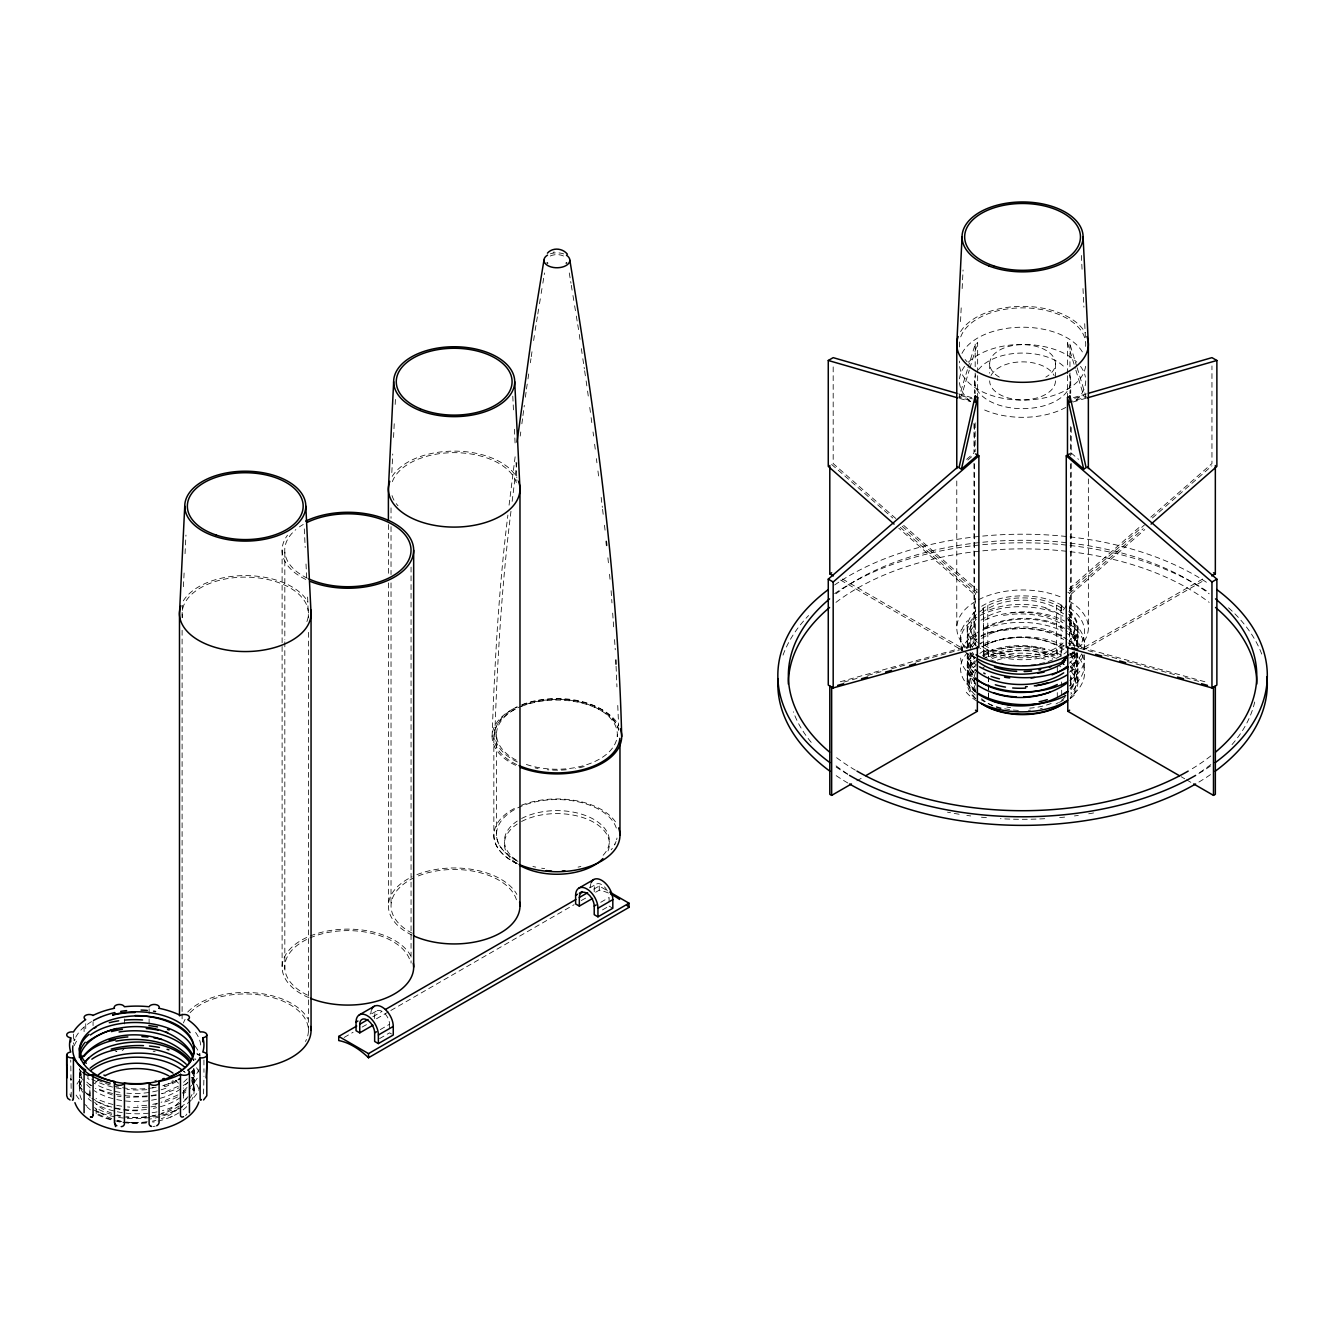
<?xml version="1.0" encoding="UTF-8"?>
<svg xmlns="http://www.w3.org/2000/svg" width="1334" height="1334" viewBox="0 0 1334 1334"><rect width="100%" height="100%" fill="white"/><g stroke="black" fill="none" stroke-linecap="round" stroke-linejoin="round"><path stroke-width="0.75" stroke-dasharray="5 3.75" d="M496.481 734.35L496.481 834.45C496.732 847.924 508.904 856.761 519.793 862.348M967.233 682.041L967.233 678.256M975.387 683.375L969.068 675.221L967.233 665.032M967.233 642.104L967.233 639.92M970.752 627.514L970.752 678.272M1074.337 649.675L1074.354 628.081M1077.855 629.915L1077.872 627.364M1077.872 681.741L1077.872 677.739M1070.068 688.728L1076.205 679.74L1077.872 669.184M194.147 1090.762L194.164 1087.727M975.754 692.146C967.3 685.843 964.132 672.87 971.285 664.382M967.233 667.517L968.984 659.796L974.204 652.576M492.113 736.501C494.664 662.531 498.783 588.561 507.887 515.091M494.814 734.35C497.382 659.846 501.701 585.326 510.972 511.322M182.525 605.319L182.108 617.759M183.425 586.727L184.242 570.202M185.042 553.677L185.96 535.084M194.08 1068.968L191.979 1080.207M391.829 472.586L392.746 453.994M393.563 437.469L394.364 420.944M395.181 404.419L395.581 396.148M960.53 321.611L961.33 305.086M962.148 288.561L963.065 269.968M509.071 505.152L515.157 456.478M512.156 501.384L516.875 462.765M520.227 436.035L520.777 431.949M521.861 423.778L522.678 417.642M522.945 415.591L524.312 405.386M525.396 397.198L526.213 391.079M526.48 389.028L527.68 380.94M527.981 378.923L529.164 370.852M530.365 362.765L530.965 358.713M531.249 356.695L532.449 348.624M533.633 340.537L534.534 334.467M203.568 1093.93L203.952 1076.205M535.134 330.432L537.485 316.058M537.819 314.007L539.153 305.786M539.503 303.735L540.837 295.514M541.17 293.463L542.521 285.259M542.855 283.192L544.522 272.936M969.801 400.267L959.013 397.148L967.4 369.685M968 367.734L975.187 344.189L977.655 342.771L977.655 373.653M959.013 397.148L961.464 395.731L969.251 370.235M969.851 368.267L977.655 342.771M1076.521 670.518L1070.735 679.573M192.596 1070.302L191.612 1072.503M616.058 841.521L614.507 844.972A60.414 34.884 0 0 0 615.358 843.255M71.619 1079.423L70.969 1080.073L70.735 1078.372M187.21 1078.789L183.175 1082.658M186.927 1087.56L183.925 1090.478M1069.401 588.561L1141.454 525.379M1150.858 517.125L1211.956 463.565L1211.956 365.95M1069.351 590.812L1144.555 524.879M1152.393 518.009L1211.922 465.816M1069.651 645.839L1069.651 593.263L1143.271 528.698M1071.169 594.13L1144.805 529.581M966.616 459.346L973.97 452.976M967.834 460.063L972.253 456.245M178.339 1086.193L161.614 1093.713A64.082 35.718 0.6 0 0 178.723 1087.894M975.454 639.803L976.855 638.919M177.922 1094.914L161.081 1102.318M1056.661 605.202L1056.561 655.994A51.809 29.915 0 0 0 1013.44 649.108A51.926 29.982 0 0 0 1004.185 650.592A51.809 29.915 0 0 0 987.827 656.345L983.408 658.863L983.408 608.104L987.777 605.586A51.859 29.948 0 0 1 1004.185 599.85A51.926 29.982 0 0 1 1013.456 598.366A51.809 29.915 0 0 1 1056.561 605.236L1061.03 607.72A51.809 29.915 0 0 1 1063.465 609.455M984.075 655.994L984.125 647.857L988.444 650.408A51.809 29.915 0 0 0 1057.278 649.991L1061.614 647.44A51.809 29.915 0 0 0 1064.032 645.706M1060.98 607.754L1061.03 658.479M370.002 1014.057L370.935 1013.506A15.791 9.121 60 0 1 371.369 1010.222M589.561 887.277L590.495 886.743A15.791 9.121 60 0 1 590.929 883.441M371.869 1013.707L376.838 1010.839M589.778 887.894L596.398 884.075M372.886 1016.708L381.858 1011.522M593.863 889.128L599.249 886.009L606.253 890.061M344.139 1037.452L353.11 1032.266M362.098 1027.08L367.617 1024.012M376.471 1018.776L389.044 1011.522M390.845 1010.472L574.104 904.685M581.291 900.533L587.193 897.248M595.664 892.229L599.249 890.162A65.783 37.986 60 0 1 608.654 893.13M380.24 1029.631L386.743 1025.863M387.677 1025.329L389.545 1024.262A10.522 6.07 60 0 0 384.842 1013.557M600.734 902.318L609.104 897.482L609.104 901.784M379.606 1038.586L389.545 1032.85L393.263 1035.001M602.484 909.905L607.454 907.037M1071.385 654.827L1074.987 652.76M1202.684 579.023L1082.174 648.607A62.014 34.734 1.1 0 0 1067.3 633.683M856.845 780.84L864.032 776.688M1069.651 657.979L1076.838 653.827M1084.042 649.675L1204.552 580.09M982.558 646.39C1008.337 633.233 1042.104 634.384 1066.066 651.025M171.769 1081.357L173.237 1080.64M985.593 651.059L986.91 650.425M170.585 1117.092L172.353 1116.308M992.329 631.349L990.862 631.882A55.428 31.116 1.6 0 0 986.71 633.65M164.215 1086.593L165.649 1086.093M553.11 252.326L554.227 251.959M1073.453 397.615L1086.426 393.88M1074.687 398.332L1083.675 395.731L1086.126 397.148L1069.951 401.817M1072.97 402.018L1087.36 397.865M840.253 681.757L973.97 644.589L973.97 462.931M843.772 682.091L859.73 677.639M867.717 675.421L883.692 670.985M891.662 668.768L907.637 664.332M915.624 662.114L973.503 646.023M157.595 1103.268L152.226 1104.435M156.378 1095.114L150.975 1096.215M147.274 1096.765L126.58 1097.282M146.69 1105.302L137.285 1106.019M121.06 1096.681L117.459 1096.098M70.669 1080.073L71.086 1080.14M112.223 1094.981L95.431 1088.511M1204.902 681.757L1071.169 644.589L1071.169 462.931M1079.623 648.241L1093.597 652.126M1103.585 654.894L1117.542 658.779M1127.53 661.547L1177.422 675.421M1185.409 677.639L1201.367 682.091M958.712 393.88L971.686 397.615M961.464 395.731L972.253 398.849M959.58 398.382L970.368 401.501M517.342 863.715C506.036 858.429 494.147 848.891 493.847 835.334L493.847 736.501M1067.483 373.653L1067.483 342.771L1069.951 344.189L1076.538 365.766M1067.784 592.179L1069.651 593.263M987.777 605.586L987.827 656.361M983.408 608.104L983.491 658.913M842.454 579.023L962.965 648.607M970.151 652.76L973.753 654.827M840.587 580.09L962.898 650.709M964.699 651.759L975.487 657.979M1181.107 776.688L1184.709 778.773M1186.51 779.806L1191.896 782.925M609.104 906.086L612.823 908.237M516.792 863.648L512.323 861.08L516.708 863.381A63.048 36.402 0 0 1 516.708 807.287M90.545 1085.342L86.477 1081.841M1071.169 452.976L1078.539 459.346M895.848 518.509L833.183 463.565L833.183 365.95M903.685 525.379L977.305 589.928M831.649 464.449L892.763 518.009M902.151 526.246L977.355 592.179L973.97 594.13L898.766 528.214M900.3 527.33L975.487 593.263L975.487 645.839M1070.568 655.077L1075.938 662.931L1077.872 671.336M81.491 1075.087L79.54 1068.918M1077.138 367.734L1086.126 397.148M1067.483 342.771L1075.287 368.267M1075.888 370.235L1083.675 395.731M70.652 1096.681L69.968 1093.93M71.252 1097.198L70.735 1060.113M569.268 272.936L570.952 283.192M571.286 285.259L572.636 293.463M572.97 295.514L574.304 303.735M574.637 305.786L575.988 314.007M576.321 316.058L578.673 330.432M579.273 334.467L580.157 340.537M581.357 348.624L582.541 356.695M582.841 358.713L584.342 368.818M584.642 370.852L585.826 378.923M586.126 380.94L587.31 389.028M587.594 391.079L588.678 399.25M589.761 407.42L590.845 415.591M591.129 417.642L591.946 423.778M593.03 431.949L593.58 436.035M193.897 1059.013L194.047 1060.146M594.63 444.239L595.398 450.408M596.415 458.646L596.932 462.765M597.949 471.002L598.716 477.172M601.167 497.415L602.351 507.337M602.584 509.321L603.535 517.275M604.469 525.229L605.419 533.166M607.904 557.795L608.721 566.033M609.538 574.254L610.338 582.491M611.105 590.695L611.956 602.918M612.673 613.106L613.673 627.364M614.54 639.586L615.257 649.775M1081.374 255.494L1082.191 272.019M1082.991 288.561L1083.908 307.153M1084.709 323.678L1085.526 340.203M512.79 396.148L513.59 412.673M514.407 429.214L515.207 445.739M516.025 462.264L516.925 480.857M304.285 528.881L305.186 547.474M306.003 563.999L306.803 580.523M307.62 597.048L308.421 617.759M616.075 666.233L616.958 686.877M617.759 705.453L618.643 726.096M194.147 1070.101L194.164 1072.92L194.147 1071.235M1077.855 634.967L1077.872 637.952L1077.872 636.035M1077.855 643.522L1077.872 645.989M1077.872 660.63L1077.872 663.298M967.233 627.647L967.233 633.266M967.233 656.662L967.233 658.663M967.233 673.403L967.233 676.355M203.935 1059.963L203.952 1072.319M194.164 1078.923L194.164 1081.24M79.373 1074.954L79.373 1077.322M1088.361 478.906L1088.361 627.947M1074.337 653.61L1074.354 678.839M1071.169 427.53L1071.169 454.594M1070.718 380.857L1070.718 393.33M1070.718 426.547L1070.718 455.611M1070.718 463.915L1070.718 627.947M1070.818 678.973L1070.818 684.292M1069.951 344.189L1069.951 370.952M1069.951 373.003L1069.951 393.597M1067.483 375.704L1067.483 398.349M1061.614 647.44L1061.697 655.611M1061.614 681.957L1061.697 688.094M1061.697 690.128L1061.697 696.215M1057.278 649.991L1057.328 656.111M1057.278 666.233L1057.328 672.353M1057.278 692.613L1057.328 698.733M1055.461 363.682L1055.461 378.956M989.678 363.682L989.678 373.22M988.527 656.445L988.527 650.358L988.444 656.495M988.527 676.738L988.527 682.825M988.527 684.859L988.527 690.945M988.527 692.98L988.527 699.066M988.444 676.788L988.444 682.875M988.444 684.909L988.444 690.995M988.444 693.03L988.444 699.116M977.655 375.704L977.655 398.349M975.187 344.189L975.187 370.952M975.187 373.003L975.187 393.597M975.187 422.811L975.187 451.626M974.42 380.857L974.42 393.33M974.42 424.462L974.42 451.459M974.42 463.915L974.42 627.947M974.287 678.689L974.287 684.025M973.97 423.362L973.97 452.509M956.778 480.974L956.778 627.947M617.325 734.35L617.325 736.501M599.249 886.009L599.249 890.162M594.214 891.762L594.214 888.894A10.522 6.07 60 0 1 600.267 883.942A10.522 6.07 60 0 1 608.587 894.03M411.055 567.083L411.055 963.081M391.029 507.87L391.029 518.292M391.029 526.63L391.029 574.57M391.029 582.908L391.029 905.953M389.545 1024.262L389.545 1028.547M388.394 524.545L388.394 574.57M388.394 582.908L388.394 905.953M374.654 1018.526L374.654 1015.658A10.522 6.07 60 0 1 382.091 1011.372M308.421 632.349L308.421 1030.415M284.826 552.209L284.826 639.753M284.826 641.837L284.826 969.051M282.108 550.258L282.108 967.1M183.675 1090.178L183.675 1095.497M182.108 630.265L182.108 1011.656M182.108 1013.74L182.108 1019.993M149.108 1008.804L149.108 1016.925M149.108 1018.959L149.108 1025.046M124.429 1018.959L124.429 1025.046M96.181 1113.74L96.181 1108.037A57.445 34.25 -1.2 0 0 178.873 1106.119M93.063 1021.527L93.063 1025.596M89.878 1089.878L89.878 1095.214M85.743 1023.728L85.743 1029.815M84.092 1027.547L84.092 1031.616M79.39 1083.091L79.39 1090.745M73.42 1034.033L73.42 1044.188M1254.71 702.001A234.2 135.218 0 0 1 1231.399 745.306M1210.805 764.549A234.2 135.218 0 0 1 1197.815 773.787M1093.613 812.94A234.2 135.218 0 0 1 1086.009 814.24M1078.306 815.424A234.2 135.218 0 0 1 1074.437 815.941M1064.649 817.108A234.2 135.218 0 0 1 1056.711 817.859M1044.755 818.692A234.2 135.218 0 0 1 1000.383 818.692M986.426 817.675A234.2 135.218 0 0 1 980.49 817.108M970.702 815.941A234.2 135.218 0 0 1 966.833 815.424M959.129 814.24A234.2 135.218 0 0 1 947.474 812.156M847.323 773.787A234.2 135.218 0 0 1 834.334 764.549M811.205 742.321A234.2 135.218 0 0 1 793.33 711.789M835.968 602.368A234.2 135.218 0 0 1 1209.171 602.368M1210.805 755.944A234.2 135.218 0 0 1 1189.828 770.152M855.311 770.152A234.2 135.218 0 0 1 834.334 755.944M835.968 593.78A234.2 135.218 0 0 1 1209.171 593.78M1210.472 774.62A244.722 141.287 0 0 1 1197.332 782.991M847.807 782.991A244.722 141.287 0 0 1 834.667 774.62M783.025 655.127A244.722 141.287 0 0 1 808.587 615.524M834.667 593.563A244.722 141.287 0 0 1 1208.887 592.479M1228.547 607.787A244.722 141.287 0 0 1 1262.114 655.127M1210.472 766.016A244.722 141.287 0 0 1 1197.332 774.404M847.807 774.404A244.722 141.287 0 0 1 834.667 766.016M834.667 584.959A244.722 141.287 0 0 1 1208.887 583.892M1085.726 380.857A63.148 36.468 0 0 1 1074.604 401.517M1065.866 407.404A63.148 36.468 0 0 1 982.107 408.854M970.535 401.517A63.148 36.468 0 0 1 964.615 366.383M968.351 362.164A63.148 36.468 0 0 1 1076.788 362.164M1080.523 366.383A63.148 36.468 0 0 1 1085.392 377.105M1069.618 374.954A48.157 27.797 0 0 1 1022.578 408.671A48.157 27.797 0 0 1 975.521 374.954M978.372 369.818A48.157 27.797 0 0 1 1020.377 353.093A48.157 27.797 0 0 1 1064.832 367.534M960.58 331.616A65.783 37.986 0 0 1 1023.662 306.353A65.783 37.986 0 0 1 1085.259 332.816M1069.084 601.1A65.783 37.986 0 0 1 1080.09 646.39M1073.086 652.293A65.783 37.986 0 0 1 1070.468 653.993M967.233 648.491A65.783 37.986 0 0 1 978.272 599.883A65.783 37.986 0 0 1 1063.131 598.049M1068.784 620.127A48.157 27.797 0 0 1 1068.784 635.784M1063.081 642.988A48.157 27.797 0 0 1 982.057 642.988M976.688 636.385A48.157 27.797 0 0 1 976.688 619.526M982.057 612.923A48.157 27.797 0 0 1 1063.081 612.923M960.747 336.868A63.148 36.468 0 0 1 1033.533 308.421A63.148 36.468 0 0 1 1085.076 349.525M967.133 361.814A63.148 36.468 0 0 1 965.116 359.48M959.58 346.94A63.148 36.468 0 0 1 959.746 340.57M1055.461 380.857A32.9 18.993 0 0 1 1022.578 399.85A32.9 18.993 0 0 1 989.678 380.857M991.012 375.521A32.9 18.993 0 0 1 1022.578 361.864A32.9 18.993 0 0 1 1054.127 375.521M999.316 377.105A32.9 18.993 0 0 1 999.316 350.242A32.9 18.993 0 0 1 1045.823 350.242A32.9 18.993 0 0 1 1045.823 377.105M1085.559 366.283A63.148 36.468 0 0 1 1018.059 400.05A63.148 36.468 0 0 1 959.58 361.08M961.964 353.393A63.148 36.468 0 0 1 1022.578 327.214A63.148 36.468 0 0 1 1083.175 353.393M1070.335 666.1A55.311 31.933 0 0 1 1070.068 698.532M975.287 698.783A55.311 31.933 0 0 1 975.554 665.332M989.178 656.712A55.311 31.933 0 0 1 1057.128 657.262M1070.568 670.602A53.243 30.732 0 0 1 1070.352 697.415M975.904 698.699A53.243 30.732 0 0 1 975.204 669.818M992.196 658.612A53.243 30.732 0 0 1 1052.493 658.462M1062.931 663.832A53.243 30.732 0 0 1 1064.198 664.732M1070.568 680.99A48.274 27.881 0 0 1 1070.618 686.493M1065.166 696.982A48.274 27.881 0 0 1 1056.011 703.968M1001.15 708.871A48.274 27.881 0 0 1 981.591 698.649M975.671 690.562A48.274 27.881 0 0 1 975.571 677.472M982.374 668.417A48.274 27.881 0 0 1 984.609 666.633M997.382 660.097A48.274 27.881 0 0 1 1048.124 660.23M1058.329 665.166A48.274 27.881 0 0 1 1060.78 666.85M1069.268 610.705A55.311 31.933 0 0 1 1069.001 645.139M1064.098 648.891A55.311 31.933 0 0 1 980.006 648.224M976.388 645.389A55.311 31.933 0 0 1 976.655 609.971M981.674 606.286A55.311 31.933 0 0 1 1064.432 606.937M1068.801 611.606A55.344 32.933 1.4 0 1 1077.505 633.55A55.378 33.3 -0.3 0 1 1072.386 644.005M1061.197 605.986A55.344 32.933 1.4 0 1 1063.948 607.754M1073.837 644.339A55.361 33.167 -0.9 0 1 1073.003 645.489M1067.817 650.992A55.361 33.167 -0.9 0 1 1011.139 664.932M1003.035 663.598A55.361 33.167 -0.9 0 1 1001.084 663.148M995.497 661.564A55.361 33.167 -0.9 0 1 981.374 654.944M972.736 647.34A55.361 33.167 -0.9 0 1 974.954 615.908M979.456 611.989A55.361 33.167 -0.9 0 1 986.493 607.57M989.711 609.838A55.378 31.132 1.6 0 1 1046.056 607.82M1067.917 619.91A55.378 32.55 1.9 0 1 1076.755 645.206M1072.886 652.143A55.378 32.55 1.9 0 1 1070.985 654.327M1045.573 608.454A55.378 32.55 1.9 0 1 1062.948 616.191M1067.917 617.142A55.361 32.933 1.4 0 1 1076.855 642.371M1061.147 612.289A55.361 32.933 1.4 0 1 1063.565 613.823M1077.455 642.421A55.378 33.283 -0.4 0 1 1076.488 645.589M973.537 653.96A55.378 33.283 -0.4 0 1 972.086 652.193M968.868 646.657A55.378 33.283 -0.4 0 1 974.72 621.727M974.42 658.296A55.378 32.9 -1.5 0 1 969.768 652.043M967.7 646.556A55.378 32.9 -1.5 0 1 976.321 623.945M981.04 620.193A55.378 32.9 -1.5 0 1 1000.733 611.372M1067.417 625.896A55.361 30.899 1.3 0 1 1077.705 646.707M1075.021 653.927A55.361 30.899 1.3 0 1 1069.401 660.447M984.775 620.127A55.361 30.899 1.3 0 1 1062.881 622.761M1076.638 653.226A55.361 31.449 1.9 0 1 1069.434 663.148M1003.518 615.408A55.361 31.449 1.9 0 1 1062.314 624.429M1067.467 628.047A55.361 31.449 1.9 0 1 1077.855 647.207M1077.605 654.027A55.361 32.666 -1.8 0 1 1067.233 670.168M973.17 667.567A55.361 32.666 -1.8 0 1 967.2 653.176M968.267 646.556A55.361 32.666 -1.8 0 1 977.839 633.467M982.624 629.998A55.361 32.666 -1.8 0 1 1067.2 631.582M1071.852 635.934A55.361 32.666 -1.8 0 1 1077.205 645.489M1077.322 653.11A55.361 31.416 -1.9 0 1 1074.72 659.113M972.886 664.732A55.361 31.416 -1.9 0 1 967.5 654.16M967.6 647.323A55.361 31.416 -1.9 0 1 978.706 631.566M984.142 627.997A55.361 31.416 -1.9 0 1 1066.45 629.631M1070.802 633.266A55.361 31.416 -1.9 0 1 1077.689 645.673M1076.671 659.463A54.977 33.017 -0.5 0 1 1074.77 663.565M1074.987 663.598A55.428 33.25 -0.7 0 1 1070.635 669.468M1076.855 652.293A55.361 32.716 -1.7 0 1 1074.454 670.102M972.953 675.237A55.361 32.716 -1.7 0 1 968.734 653.193M972.386 646.907A55.361 32.716 -1.7 0 1 977.005 642.054M981.691 638.469A55.361 32.716 -1.7 0 1 1067.217 639.52M974.037 672.786A55.361 32.016 -2.1 0 1 967.634 653.743M970.235 647.107A55.361 32.016 -2.1 0 1 976.955 639.203M981.09 636.035A55.361 32.016 -2.1 0 1 985.893 633.133M1076.288 653.276A55.361 31.249 1.8 0 1 1077.772 662.748A55.411 33.317 -0.1 0 1 1070.652 678.039M993.446 632.399A55.361 31.249 1.8 0 1 1063.632 639.52M1068.067 642.788A55.361 31.249 1.8 0 1 1070.935 645.456M975.037 681.974A55.361 32.7 -1.8 0 1 972.203 651.709M980.29 643.988A55.361 32.7 -1.8 0 1 981.407 643.205M1069.751 653.193A55.361 30.999 1.5 0 1 1069.151 686.06M984.826 645.156A55.361 30.999 1.5 0 1 1062.081 647.54M974.804 690.395A55.361 32.299 -2 0 1 975.021 657.545M979.856 653.427A55.361 32.299 -2 0 1 984.492 650.408M971.586 664.465A55.378 30.699 0.8 0 1 976.305 659.613M982.491 655.327A55.378 30.699 0.8 0 1 998.449 649.024M1070.051 661.664A55.378 31.132 1.6 0 1 1070.885 692.813M988.427 651.542A55.378 31.132 1.6 0 1 1061.197 655.194M998.566 649.174A55.378 31.366 1.9 0 1 1044.772 649.725M1071.786 693.113A55.294 31.916 0 0 1 1070.818 694.147M1063.765 699.85A55.294 31.916 0 0 1 1056.345 703.835M1042.254 708.404A55.294 31.916 0 0 1 1040.337 708.788M1030.498 710.155A55.294 31.916 0 0 1 1028.481 710.305M1018.359 710.388A55.294 31.916 0 0 1 981.174 699.716M975.187 695.014A55.294 31.916 0 0 1 975.704 661.631M984.675 655.327A55.294 31.916 0 0 1 1045.039 649.408M1068.634 614.14A51.809 29.915 0 0 1 1069.051 640.97M984.108 647.84A51.809 29.915 0 0 1 981.624 646.14M977.372 642.438A51.809 29.915 0 0 1 976.922 613.64M982.241 609.004A51.809 29.915 0 0 1 983.475 608.154M1070.268 666.917A51.809 29.915 0 0 1 1070.618 689.695M1051.192 703.468A51.809 29.915 0 0 1 1029.731 708.171M1010.588 707.654A51.809 29.915 0 0 1 1006.87 707.053M975.604 691.212A51.809 29.915 0 0 1 975.221 666.383M1070.568 675.671A48.274 27.881 0 0 1 1070.618 681.157M975.671 685.226A48.274 27.881 0 0 1 975.571 672.136M991.212 657.345A48.274 27.881 0 0 1 1055.661 658.262M1062.998 663.332A48.274 27.881 0 0 1 1063.998 664.265M976.805 700.984A61.998 34.534 -0.7 0 1 964.782 690.312M1074.304 695.147A62.214 36.902 -1.3 0 1 1070.552 698.249M1073.003 651.759A61.998 36.902 -1 0 1 1073.003 694.614M991.112 642.321A61.998 36.902 -1 0 1 1064.198 645.956M984.926 643.322A62.048 35.101 1.6 0 1 990.161 641.371M977.138 692.663A62.014 34.984 1.5 0 1 966.816 653.343M979.706 643.605A62.014 34.984 1.5 0 1 983.025 641.987M1072.119 688.594A61.981 36.735 -1.3 0 1 1070.818 689.595M1082.174 654.694A62.014 36.902 -1.1 0 1 1070.869 688.01M1003.685 630.565A62.014 36.902 -1.1 0 1 1065.366 638.302M1069.901 641.12A62.014 36.902 -1.1 0 1 1075.104 645.289M981.107 636.318A62.014 35.384 1.8 0 1 1003.085 629.481M1084.309 654.811A62.014 34.734 1.1 0 1 1069.768 680.307M979.439 681.491A62.014 34.734 1.1 0 1 960.58 655.394M961.347 650.742A62.014 34.734 1.1 0 1 978.806 631.916M984.842 629.031A62.014 34.734 1.1 0 1 1062.698 631.199M1069.268 623.878A62.014 36.818 -1.2 0 1 1084.425 649.925M1083.375 654.927A62.014 36.818 -1.2 0 1 1068.717 672.636M1010.922 612.69A62.014 36.818 -1.2 0 1 1064.649 621.11M1066.666 618.209A62.014 35.468 1.8 0 1 1083.825 648.858M1081.824 653.86A62.014 35.468 1.8 0 1 1071.302 665.149M978.156 666.016A62.014 35.468 1.8 0 1 965.432 654.777M962.848 650.475A62.014 35.468 1.8 0 1 988.06 611.989A62.014 35.468 1.8 0 1 1060.697 615.041M961.881 629.565A62.131 34.667 0.9 0 1 967.534 620.727M977.038 658.496A62.014 34.467 0.4 0 1 969.668 653.043M965.032 647.907A62.014 34.467 0.4 0 1 961.347 629.515M1069.534 607.87A62.014 36.702 -1.4 0 1 1077.789 648.291M1074.67 651.576A62.014 36.702 -1.4 0 1 1069.701 655.611M550.292 255.995A10.355 5.986 0 0 1 563.498 255.995M584.209 766.533A62.081 35.851 0 0 1 575.621 768.517M566.366 769.768A62.081 35.851 0 0 1 547.424 769.768M538.186 768.517A62.081 35.851 0 0 1 535.184 767.934M517.325 761.964A62.081 35.851 0 0 1 517.325 706.737M521.994 704.702A62.081 35.851 0 0 1 618.659 730.698M516.241 760.147A60.414 34.884 0 0 1 534.951 701.851A60.414 34.884 0 0 1 617.075 737.452A60.414 34.884 0 0 1 525.329 764.099M616.992 838.002A60.414 34.884 0 0 1 616.608 839.77M612.339 848.291A60.414 34.884 0 0 1 611.155 849.791M580.89 866.45A60.414 34.884 0 0 1 578.039 867.117M544.656 868.601A60.414 34.884 0 0 1 541.654 868.201M535.768 867.117A60.414 34.884 0 0 1 532.9 866.45M516.241 860.247A60.414 34.884 0 0 1 529.681 803.301A60.414 34.884 0 0 1 616.992 830.899M521.577 818.509A52.476 30.298 0 0 1 590.362 817.575A52.476 30.298 0 0 1 601.651 856.761M516.458 860.23A52.476 30.298 0 0 1 517.259 821.06M521.544 821.494A52.526 30.315 0 0 1 584.075 817.975A52.526 30.315 0 0 1 607.72 851.592M516.441 863.265A52.526 30.315 0 0 1 517.225 824.062M521.461 805.236A63.048 36.402 0 0 1 617.008 824.362M516.708 764.549A63.048 36.402 0 0 1 516.708 708.454M521.461 706.386A63.048 36.402 0 0 1 618.643 729.114M515.608 765.316A64.782 37.402 0 0 1 516.792 707.12M521.761 705.069A64.782 37.402 0 0 1 618.659 725.212M550.392 253.81A12.956 7.487 0 0 1 563.665 253.894M153.16 1051.259A66.283 38.269 0 0 1 155.161 1051.576M116.858 1051.592A4.135 3.118 -24.8 0 1 116.175 1051.392M116.208 1051.359A4.135 3.168 -26.8 0 1 114.907 1050.408M124.045 1048.691A4.135 3.085 -21.6 0 1 122.194 1050.475M155.161 1126.179A68.568 39.586 0 0 1 153.16 1126.496M186.877 1114.073A4.135 2.518 -64.2 0 1 185.593 1115.608M127.781 1122.428A56.345 32.533 0 0 0 136.535 1122.844A56.378 32.033 -1.9 0 1 96.932 1114.374L96.932 1113.323A56.345 32.533 0 0 0 111.106 1119.276M121.327 1121.594A56.345 32.533 0 0 1 117.159 1120.81M147.274 1121.794A57.462 32.716 -1.9 0 1 117.759 1121.177M200.283 1085.609A64.082 36.485 -1.7 0 1 187.144 1103.618M182.725 1106.586A64.082 36.485 -1.7 0 1 92.596 1109.371M86.86 1105.936A64.082 36.485 -1.7 0 1 84.342 1104.068M79.09 1099.083A64.082 36.485 -1.7 0 1 74.837 1092.646M196.532 1067.75A64.082 36.485 -1.7 0 1 199.566 1073.587M192.53 1077.505A57.445 33.517 -1.9 0 1 190.328 1097.549M184.359 1104.369A57.445 33.517 -1.9 0 1 181.09 1107.003M176.171 1110.188A57.445 33.517 -1.9 0 1 150.025 1119.009M187.994 1096.731A57.445 31.866 0.6 0 1 184.859 1099.7M179.857 1103.301A57.445 31.866 0.6 0 1 162.415 1110.622M157.062 1111.889A57.445 31.866 0.6 0 1 96.115 1104.135M91.362 1101.1A57.445 31.866 0.6 0 1 88.244 1098.616M82.658 1092.196A57.445 31.866 0.6 0 1 80.657 1074.704M193.613 1070.935A57.429 34.351 -0.9 0 1 190.095 1088.611M137.369 1110.755A57.429 34.351 -0.9 0 1 114.24 1108.221M108.604 1106.62A57.429 34.351 -0.9 0 1 91.863 1098.266M87.494 1094.53A57.429 34.351 -0.9 0 1 84.842 1091.596M80.707 1084.409A57.429 34.351 -0.9 0 1 80.607 1069.801M194.981 1058.579A64.065 38.302 -0.4 0 1 195.798 1059.68M155.911 1106.153A64.099 36.201 1.4 0 1 127.497 1106.937M121.661 1106.186A64.099 36.201 1.4 0 1 95.998 1098.482M90.445 1095.464A64.099 36.201 1.4 0 1 87.911 1093.83M82.341 1089.411A64.099 36.201 1.4 0 1 77.939 1084.575M185.86 1091.929A64.082 37.369 -1.7 0 1 183.225 1093.713A46.907 27.08 0 0 0 183.475 1087.86M177.439 1096.965A64.082 37.369 -1.7 0 1 162.364 1102.668M156.845 1104.018A64.082 37.369 -1.7 0 1 154.961 1104.402M197.215 1078.222A64.082 38.102 -1 0 1 190.328 1086.576M197.615 1053.643A64.082 38.102 -1 0 1 198.216 1054.794M199.2 1069.101A64.082 35.718 0.6 0 1 192.096 1079.023M187.344 1082.891A64.082 35.718 0.6 0 1 183.225 1085.526M156.045 1094.797A64.082 35.718 0.6 0 1 97.565 1088.577M91.996 1085.826A64.082 35.718 0.6 0 1 89.411 1084.325M83.642 1080.207A64.082 35.718 0.6 0 1 78.956 1075.604M194.931 1046.039A64.082 35.718 0.6 0 1 200.217 1056.061M146.873 1089.661A64.099 35.868 1 0 1 126.947 1089.461M121.194 1088.727A64.099 35.868 1 0 1 87.61 1076.555M83.075 1073.053A64.099 35.868 1 0 1 77.672 1067.3M74.237 1045.639A64.099 35.868 1 0 1 77.172 1040.287M172.986 1082.207A57.445 31.983 1 0 1 162.765 1085.776M153.593 1087.727A57.445 31.983 1 0 1 95.781 1078.856M176.838 1080.273A64.115 37.369 -1.7 0 1 161.681 1085.859M156.145 1087.16A64.115 37.369 -1.7 0 1 152.359 1087.86M172.153 1076.188A57.429 34.067 -1.5 0 1 170.802 1076.821M200.017 1053.677A64.082 38.152 -0.9 0 1 199.266 1055.978M75.721 1037.218A64.082 38.152 -0.9 0 1 92.146 1021.26M99.433 1017.559A64.082 38.152 -0.9 0 1 101.017 1016.892M195.581 1032.433A64.082 38.152 -0.9 0 1 200.834 1046.59M156.428 1080.273A57.445 33.117 2 0 1 154.827 1080.557M193.747 1059.229A57.429 32.049 1.1 0 1 193.497 1060.213M176.605 1081.457A57.445 34.451 -0.6 0 1 165.95 1086.393M165.883 1088.227A57.445 33.767 -1.8 0 1 126.78 1093.18M119.96 1092.346A57.445 33.767 -1.8 0 1 93.063 1082.508M89.061 1079.489A57.445 33.767 -1.8 0 1 87.31 1077.872M193.797 1068.567A57.445 32.733 1.9 0 1 191.646 1074.37M193.147 1058.679A57.445 32.733 1.9 0 1 193.697 1060.63M188.044 1082.141A57.445 34.351 -0.9 0 1 185.543 1084.825M180.474 1089.028A57.445 34.351 -0.9 0 1 94.114 1090.612M86.71 1084.525A57.445 34.351 -0.9 0 0 90.112 1087.677A46.907 27.08 0 0 0 89.978 1092.196M81.824 1077.739A57.445 34.351 -0.9 0 1 79.356 1068.734M193.63 1068.951A57.445 32.683 1.9 0 1 191.762 1082.708M186.176 1089.861A57.445 32.683 1.9 0 1 182.308 1093.046M180.624 1097.348A57.429 34.15 -1.4 0 1 153.36 1108.404M146.523 1109.471A57.429 34.15 -1.4 0 1 93.93 1099.349M88.978 1095.614A57.429 34.15 -1.4 0 1 86.493 1093.213M81.674 1086.36A57.429 34.15 -1.4 0 1 80.24 1070.935M191.813 1071.419A57.462 32.066 1.2 0 1 193.613 1085.176M193.83 1085.192A57.662 34.617 -0.3 0 1 192.346 1090.095A57.445 34.434 -0.6 0 1 191.979 1091.062M186.927 1098.416A57.445 34.434 -0.6 0 1 183.375 1101.817M191.662 1080.657A57.395 33.133 0 0 1 191.863 1099.6M186.693 1106.653A57.395 33.133 0 0 1 183.091 1109.871M178.856 1112.839A57.395 33.133 0 0 1 152.76 1122.144M146.29 1122.995A57.395 33.133 0 0 1 117.859 1121.611M90.429 1109.871A57.395 33.133 0 0 1 86.827 1106.636M81.657 1099.583A57.395 33.133 0 0 1 81.874 1080.64M183.975 1071.485A57.395 33.133 0 0 1 185.209 1072.553M178.689 1102.451A46.907 27.08 0 0 1 161.297 1113.406M155.978 1115.024A46.907 27.08 0 0 1 152.259 1115.874M146.473 1116.808A46.907 27.08 0 0 1 126.58 1116.758M120.81 1115.774A46.907 27.08 0 0 1 117.092 1114.907M111.823 1113.24A46.907 27.08 0 0 1 94.614 1102.201M183.475 1093.196A46.907 27.08 0 0 1 183.325 1098.966M178.689 1107.787A46.907 27.08 0 0 1 161.297 1118.726M155.978 1120.343A46.907 27.08 0 0 1 152.259 1121.21M146.473 1122.144A46.907 27.08 0 0 1 126.58 1122.077M120.81 1121.11A46.907 27.08 0 0 1 117.092 1120.226M111.823 1118.576A46.907 27.08 0 0 1 94.614 1107.52M89.978 1097.532A46.907 27.08 0 0 1 90.112 1092.896M95.314 1082.991A46.907 27.08 0 0 1 98.449 1080.023M175.388 1080.273A46.907 27.08 0 0 1 178.473 1083.241M77.005 1084.075A63.031 36.385 0 0 1 81.691 1077.939M182.958 1070.885A63.031 36.385 0 0 1 184.509 1071.886M191.262 1077.355A63.031 36.385 0 0 1 198.616 1088.627M307.42 995.097A63.148 36.468 0 0 1 315.374 935.834A63.148 36.468 0 0 1 409.705 959.63M307.42 578.256A63.148 36.468 0 0 1 295.848 529.598M299.4 526.897A63.148 36.468 0 0 1 303.235 524.479M308.954 997.715A65.783 37.986 0 0 1 309.521 936.251A65.783 37.986 0 0 1 410.589 955.578M305.736 579.423A65.783 37.986 0 0 1 287.51 535.184M187.744 1011.989A65.783 37.986 0 0 1 251.792 992.629A65.783 37.986 0 0 1 307.954 1018.893M190.045 1012.723A63.148 36.468 0 0 1 270.302 996.932A63.148 36.468 0 0 1 305.453 1041.47M199.3 1055.411A63.148 36.468 0 0 1 196.782 1053.777M183.458 1022.945A63.148 36.468 0 0 1 185.093 1019.359M183.292 600.867A65.783 37.986 0 0 1 246.373 575.604A65.783 37.986 0 0 1 307.954 602.068M182.458 617.342A63.148 36.468 0 0 1 251.726 577.305A63.148 36.468 0 0 1 305.453 624.646M412.039 935.117A65.783 37.986 0 0 1 412.039 876.788M416.908 874.654A65.783 37.986 0 0 1 516.875 894.43M412.289 933.233A63.148 36.468 0 0 1 413.723 877.955M418.392 875.904A63.148 36.468 0 0 1 517.008 902.184M392.196 476.388A65.783 37.986 0 0 1 455.278 451.142A65.783 37.986 0 0 1 516.875 477.605M397.982 505.753A63.148 36.468 0 0 1 396.215 503.602M393.997 500.183A63.148 36.468 0 0 1 391.362 492.88M392.363 481.641A63.148 36.468 0 0 1 457.429 452.71A63.148 36.468 0 0 1 517.008 485.359M1066.366 606.136L1061.664 611.989L1061.664 605.719L1066.366 606.136M1060.93 605.653L1060.88 605.669A53.81 31.066 0 0 1 1061.831 606.236L1060.93 605.653"/><path stroke-width="1.5" d="M66.7 1065.082L66.717 1054.76M84.092 1072.169L84.092 1112.773M189.445 1112.773L189.445 1072.169M206.837 1065.316L206.086 1077.922M359.763 1032.85L359.763 1024.262A10.522 6.07 60 0 1 367.217 1019.96A10.522 6.07 60 0 1 374.654 1032.85L374.654 1041.454L378.372 1043.588L378.372 1035.001A15.791 9.121 60 0 0 367.217 1015.658A15.791 9.121 60 0 0 356.045 1022.111L356.045 1030.698L359.763 1032.85L373.003 1025.212M579.34 906.086L579.34 897.482A10.522 6.07 60 0 1 586.777 893.196A10.522 6.07 60 0 1 594.214 906.086L594.214 914.674L597.949 916.825L597.949 908.237A15.791 9.121 60 0 0 586.777 888.894A15.791 9.121 60 0 0 575.621 895.347L575.621 903.935L579.34 906.086L592.563 898.449M184.742 506.153L179.49 613.59L179.49 1015.824M393.663 381.691L388.394 489.128L388.394 520.377M962.047 236.902L956.778 344.339L956.778 468.551M517.008 442.121L532.516 330.165L543.938 260.263M975.187 396.048L959.013 467.717L961.464 469.134L977.655 455.111L977.655 397.465L975.187 396.048L975.187 402.234M961.464 469.134L977.655 397.465M80.79 1059.546C104.269 1025.513 165.433 1027.897 190.695 1058.979M86.643 1042.654C116.175 1019.009 171.786 1020.26 192.68 1054.527M1151.075 524.095L1216.875 466.4L1216.875 360.48L1211.956 357.645L1088.427 393.297M975.604 453.927L978.873 455.811L978.873 647.424L833.183 687.927L828.264 685.092L828.264 579.156L957.779 467M833.183 687.927L833.183 581.991L978.873 455.811M547.424 253.143C552.726 247.174 562.614 248.091 567.417 254.244M1066.7 691.762C1041.404 709.705 1004.152 710.789 978.022 693.98M1066.266 683.642C1040.82 701.284 1003.585 702.318 977.622 685.209M894.063 524.095L828.264 466.4L828.264 360.48L833.183 357.645L956.711 393.297M1067.483 397.465L1069.951 396.048L1086.126 467.717L1083.675 469.134L1067.483 455.111L1067.483 397.465L1083.675 469.134M829.798 465.516L829.798 573.87L831.649 572.786M1087.36 467L1216.875 579.156L1216.875 685.092L1211.956 687.927L1066.266 647.424L1066.266 455.811L1069.534 453.927M359.313 1014.874L374.204 1006.286M578.889 888.111L593.763 879.523M356.045 1022.111L357.912 1021.027M575.621 895.347L577.472 894.264M579.34 893.196L582.124 891.579M609.755 892.079L629.014 903.201L629.014 907.353L368.517 1057.745A65.783 37.986 60 0 0 338.736 1040.553L338.736 1036.418L356.712 1026.046M359.763 1024.262L368.034 1019.476M385.459 1009.454L575.888 899.5M579.34 897.482L587.61 892.713M374.654 1032.85L376.505 1031.782M594.214 906.086L596.081 905.002M378.372 1035.001L393.263 1026.413A15.791 9.121 60 0 0 384.192 1008.504A15.791 9.121 60 0 0 371.719 1009.221M597.949 908.237L612.823 899.633A15.791 9.121 60 0 0 603.752 881.741A15.791 9.121 60 0 0 591.279 882.458M378.372 1043.588L393.263 1035.001L393.263 1026.413M597.949 916.825L612.823 908.237L612.823 899.633M338.736 1036.418L368.517 1053.61L629.014 903.201M829.798 685.959L829.798 794.314L831.649 795.381L851.442 783.958M865.833 775.654L977.355 711.272L977.355 646.54M1211.739 575.938L1215.341 573.87L1215.341 465.516M1211.956 687.927L1211.956 581.991L1216.875 579.156M1067.784 646.54L1067.784 711.272L1069.651 710.188M1193.697 783.958L1213.49 795.381L1215.341 794.314L1215.341 685.959M1063.582 694.28L1065.132 693.413A61.981 36.735 -1.3 0 0 1068.05 691.546M91.629 1117.092L92.146 1116.891A4.152 2.535 58.6 0 0 92.98 1115.557A4.119 2.551 55.8 0 0 93.063 1114.957M203.568 1099.95L206.82 1095.748L206.82 1035.034M1087.36 397.865L1216.875 360.48M837.652 685.376L843.638 683.708M861.597 678.723L867.584 677.055M885.543 672.069L891.529 670.402M909.488 665.399L915.474 663.732M91.429 1117.092L90.495 1116.958L91.429 1117.092A4.135 2.535 60.6 0 0 92.146 1116.891M1071.786 647.657L1077.772 649.308M1095.731 654.31L1101.717 655.978M1119.676 660.964L1125.663 662.631M1177.555 677.055L1183.541 678.723M1201.5 683.708L1207.503 685.376M828.264 360.48L957.779 397.865M70.068 1099.983L67.751 1098.432L66.717 1095.748L66.7 1055.127M1213.49 572.786L1215.341 573.87M829.798 573.87L833.4 575.938M1067.784 711.272L1179.306 775.654M828.264 579.156L833.183 581.991M975.487 710.188L977.355 711.272M1066.266 455.811L1211.956 581.991M67.284 1077.672L66.7 1065.266M159.079 1008.304A67.2 38.803 0 0 1 180.474 1015.424A5.186 2.985 0 0 1 187.927 1015.357A5.186 2.985 0 0 1 187.794 1019.66A67.2 38.803 0 0 1 200.133 1031.999A5.186 2.985 0 0 1 206.653 1034.083A5.186 2.985 0 0 1 202.801 1037.769A67.217 38.803 0 0 1 202.801 1052.026A5.186 2.985 0 0 1 206.653 1055.711A5.186 2.985 0 0 1 200.133 1057.795A67.217 38.803 0 0 1 187.777 1070.151A5.186 2.985 0 0 1 187.927 1074.437A5.186 2.985 0 0 1 180.474 1074.354A67.2 38.803 0 0 1 159.096 1081.474A5.186 2.985 0 0 1 155.494 1085.242A5.186 2.985 0 0 1 149.108 1083.025A67.217 38.803 0 0 1 124.395 1083.041A5.186 2.985 0 0 1 118.042 1085.242A5.186 2.985 0 0 1 114.441 1081.474L114.441 1122.077L115.558 1126.58M114.507 1122.744L114.607 1123.095A4.152 3.368 28.2 0 0 116.842 1125.713M569.851 260.263C595.831 417.859 617.709 576.621 621.694 736.501M606.27 541.337L606.67 545.456M1083.091 236.902L1088.361 344.339L1088.361 468.551M514.707 381.691A60.53 34.951 0 0 1 423.912 411.956A60.53 34.951 0 0 1 423.912 351.426A60.53 34.951 0 0 1 514.707 381.691L519.977 489.128L519.977 905.953M305.803 506.153A60.53 34.951 0 0 1 215.007 536.418A60.53 34.951 0 0 1 215.007 475.888A60.53 34.951 0 0 1 305.803 506.153L311.055 613.59L311.055 1030.415M615.808 660.03L615.991 664.165M206.837 1054.76L206.837 1065.116M1213.49 687.043L1213.49 795.381M1069.951 396.048L1069.951 402.234M831.649 687.043L831.649 795.381M619.96 740.62L619.96 835.334M413.673 550.258L413.673 967.1M368.517 1053.61L368.517 1057.745M202.801 1037.769L202.801 1041.837M200.133 1057.795L200.133 1098.399A4.135 1.067 -79.8 0 0 200.717 1100.2A4.135 1.051 -83 0 0 201.384 1099.499M180.474 1074.354L180.474 1114.957A4.135 2.568 -55.7 0 0 180.69 1116.141A4.135 2.535 -58.4 0 0 183.525 1116.675M159.096 1081.474L159.096 1122.077A4.135 3.368 -28.1 0 1 156.712 1125.746M149.108 1083.025L149.108 1123.628A4.152 3.335 -20.3 0 0 150.592 1126.079M124.429 1083.025L124.429 1123.628A4.169 3.352 17.4 0 1 124.362 1124.279A4.135 3.418 25.8 0 1 121.194 1126.63M93.063 1114.957L93.063 1074.354A5.186 2.985 0 0 1 85.609 1074.437A5.186 2.985 0 0 1 85.743 1070.135A67.217 38.803 0 0 1 73.353 1057.795A5.186 2.985 0 0 1 66.883 1055.711A5.186 2.985 0 0 1 70.719 1052.026A67.217 38.803 0 0 1 70.669 1037.785A5.186 2.985 0 0 1 66.883 1034.083A5.186 2.985 0 0 1 73.42 1031.999A67.2 38.803 0 0 1 85.709 1019.643A5.186 2.985 0 0 1 85.609 1015.357A5.186 2.985 0 0 1 93.08 1015.441M73.42 1057.795L73.42 1098.399M70.735 1037.769L70.735 1041.837M788.361 684.092A234.2 135.218 0 0 1 829.598 607.47M1215.541 607.47A234.2 135.218 0 0 1 1256.778 684.092M1215.541 598.866A234.2 135.218 0 0 1 1215.541 752.109M1188.177 771.102A234.2 135.218 0 0 1 856.962 771.102M829.598 752.109A234.2 135.218 0 0 1 829.598 598.866M1266.966 676.788A244.722 141.287 0 0 1 1215.241 771.202M1195.614 783.992A244.722 141.287 0 0 1 849.525 783.992M829.898 771.202A244.722 141.287 0 0 1 778.022 678.606M1216.791 589.528A244.722 141.287 0 0 1 1215.241 762.614M1195.614 775.404A244.722 141.287 0 0 1 849.525 775.404M829.898 762.614A244.722 141.287 0 0 1 828.347 589.528M1086.96 336.552A65.783 37.986 0 0 1 1022.578 382.324A65.783 37.986 0 0 1 958.179 336.552M1069.084 654.811A65.783 37.986 0 0 1 976.054 654.811M1066.283 701.401A53.243 30.732 0 0 1 981.541 703.485M1066.666 701.451A55.311 31.933 0 0 1 981.34 703.502M1066.383 658.362A55.378 32.55 1.9 0 1 1062.264 661.064M1064.365 662.114A55.378 32.9 -1.5 0 1 976.488 660.263M1051.025 666.683A55.378 33.283 -0.4 0 1 1049.391 667.267M1040.753 669.618A55.378 33.283 -0.4 0 1 1038.953 669.985M1031.616 671.052A55.378 33.283 -0.4 0 1 1024.128 671.536M1016.675 671.386A55.378 33.283 -0.4 0 1 994.447 667.067M1066.85 666.5A55.444 33.083 -1.3 0 1 1052.026 674.871M1063.698 672.82A55.361 32.666 -1.8 0 1 975.154 669.651M1044.205 672.053A55.361 30.899 1.3 0 1 1037.952 673.203M1034.517 677.489A55.378 32.283 -2 0 1 1031.015 677.955M1009.721 677.955A55.378 32.283 -2 0 1 1004.585 677.205M999.433 678.823A55.361 31.416 -1.9 0 1 991.062 676.305M985.109 673.737A55.361 31.416 -1.9 0 1 983.742 673.02M1057.295 684.525A55.361 32.716 -1.7 0 1 975.954 678.306M1047.707 682.758A55.361 32.633 -1.8 0 1 1034.317 685.859M1027.28 686.643A55.361 32.633 -1.8 0 1 1025.513 686.743M1025.646 688.127A55.361 32.016 -2.1 0 1 1012.673 687.977M1005.469 687.093A55.361 32.016 -2.1 0 1 995.331 684.759M1050.375 691.979A55.361 32.7 -1.8 0 1 1023.628 696.932M1016.141 696.865A55.361 32.7 -1.8 0 1 993.597 692.696M1047.29 699.633A55.378 32.6 -1.9 0 1 1039.086 701.767M1036.368 703.952A55.361 32.299 -2 0 1 1030.882 704.736M1010.488 704.786A55.361 32.299 -2 0 1 993.43 701.134M978.222 701.801A61.998 34.534 -0.7 0 0 1056.445 705.969A62.014 36.535 -1.6 0 0 1067.734 700.15M1065.683 695.548A62.014 34.984 1.5 0 1 978.539 693.497M1066.833 682.058A62.014 34.734 1.1 0 1 973.703 677.855M1066.917 675.071A62.014 36.135 -1.8 0 1 1036.151 685.726M1068.367 667.067A62.014 35.468 1.8 0 1 979.506 666.817M1065.649 660.297A62.014 34.467 0.4 0 1 978.456 659.329M1066.9 657.462A62.014 36.702 -1.4 0 1 1063.898 659.213M566.6 262.698A10.355 5.986 0 0 1 566.2 263.232M547.607 263.232A10.355 5.986 0 0 1 547.207 262.698M564.916 870.869A52.476 30.298 0 0 1 562.248 871.069M551.559 871.069A52.476 30.298 0 0 1 546.256 870.585M602.918 858.546A52.526 30.315 0 0 1 519.76 865.366M618.643 827.947A63.048 36.402 0 0 1 590.679 866.066A63.048 36.402 0 0 1 519.043 864.449M619.86 738.352A63.048 36.402 0 0 1 583.625 769.468A63.048 36.402 0 0 1 519.043 765.599M620.343 728.914A64.782 37.402 0 0 1 592.896 767.6A64.782 37.402 0 0 1 520.493 767.434M566.483 255.244A12.956 7.487 0 0 1 565.849 265.683A12.956 7.487 0 0 1 547.74 265.566A12.956 7.487 0 0 1 547.524 255.111M159.096 1008.321A5.186 2.985 0 0 0 155.494 1004.552A5.186 2.985 0 0 0 149.108 1006.77A67.217 38.803 0 0 0 124.395 1006.753A5.186 2.985 0 0 0 118.042 1004.552A5.186 2.985 0 0 0 114.441 1008.321M114.39 1081.49A67.217 38.803 0 0 1 93.013 1074.37M93.013 1015.424A67.217 38.803 0 0 1 114.374 1008.304M73.337 1098.249A4.135 1.051 83.3 0 1 72.386 1100.116M151.609 1126.43A4.135 3.385 -24.3 0 1 150.592 1126.063M112.59 1014.857A57.395 33.133 0 0 1 190.062 1032.599M110.172 1083.175A64.082 38.152 -0.9 0 1 72.903 1045.839M74.287 1040.403A64.082 38.152 -0.9 0 1 74.704 1039.336M93.513 1020.477A64.082 38.152 -0.9 0 1 114.957 1012.539M120.694 1011.405A64.082 38.152 -0.9 0 1 126.647 1010.605M141.07 1010.071A64.082 38.152 -0.9 0 1 147.324 1010.438M153.543 1011.189A64.082 38.152 -0.9 0 1 155.578 1011.522M112.74 1015.041A57.412 32.6 1.8 0 1 134.951 1012.539M90.078 1068.2A57.445 33.517 -1.9 0 1 184.476 1066.983M98.549 1112.106A64.082 36.485 -1.7 0 1 97.115 1111.505M111.156 1049.108A64.082 36.485 -1.7 0 1 143.472 1045.639M149.491 1046.039A64.082 36.485 -1.7 0 1 159.413 1047.473M167.067 1049.308A64.082 36.485 -1.7 0 1 168.918 1049.858M83.692 1063.832A57.429 34.351 -0.9 0 1 136.035 1042.054A57.429 34.351 -0.9 0 1 189.278 1061.947M109.171 1040.37A64.065 38.302 -0.4 0 1 127.847 1036.918M141.904 1036.601A64.065 38.302 -0.4 0 1 147.957 1037.052M153.944 1037.835A64.065 38.302 -0.4 0 1 161.714 1039.419M111.422 1031.599A64.082 38.102 -1 0 1 122.428 1029.314M146.273 1028.497A64.082 38.102 -1 0 1 158.229 1030.148M165.866 1031.999A64.082 38.102 -1 0 1 167.7 1032.566M148.858 1025.613A64.082 35.718 0.6 0 1 157.512 1026.947M167.534 1029.481A64.082 35.718 0.6 0 1 169.151 1030.015M109.321 1022.694A64.132 37.235 1.8 0 1 118.693 1020.81M124.546 1020.11A64.132 37.235 1.8 0 1 142.571 1019.943M94.38 1028.114A64.165 36.352 1.5 0 1 95.915 1027.397M79.423 1057.645A57.445 31.983 1 0 1 85.243 1042.254M179.84 1078.722A64.115 37.369 -1.7 0 1 178.356 1079.506M135.101 1015.541A57.445 33.117 2 0 1 191.196 1039.419A57.445 33.117 2 0 1 170.102 1076.438M164.215 1078.422A57.445 33.117 2 0 1 162.698 1078.856M105.103 1075.588A57.445 33.117 2 0 1 103.885 1075.071M86.293 1063.315A57.445 33.117 2 0 1 79.356 1047.907M79.84 1047.907A57.429 31.816 0.3 0 1 82.441 1041.687A57.445 31.883 0.6 0 1 89.028 1034.384M90.429 1034.984A57.429 32.049 1.1 0 1 152.86 1024.012A57.429 32.049 1.1 0 1 194.064 1053.293M79.673 1057.412A57.445 33.767 -1.8 0 1 116.925 1028.447M119.076 1031.999A57.445 32.733 1.9 0 1 192.413 1056.745M80.974 1059.596A57.445 34.351 -0.9 0 1 82.775 1056.028M84.059 1056.295A57.445 31.933 0.9 0 1 91.629 1049.291A57.445 32.099 1.2 0 1 115.158 1039.936M115.991 1041.187A57.445 32.683 1.9 0 1 189.528 1060.43M83.675 1063.815A57.429 34.15 -1.4 0 1 88.811 1057.929M91.829 1059.196A57.462 32.066 1.2 0 1 186.226 1064.215M90.862 1070.418A57.395 33.133 0 0 1 181.324 1069.434M98.449 1074.704A46.907 27.08 0 0 1 172.97 1073.103M105.052 1075.704A46.907 27.08 0 0 1 168.851 1075.904M198.833 1102.001A63.031 36.385 0 0 1 137.352 1132.032A63.031 36.385 0 0 1 74.921 1102.668M307.42 522.278A63.148 36.468 0 0 1 393.413 524.996A63.148 36.468 0 0 1 394.747 574.704A63.148 36.468 0 0 1 308.954 578.973M413.323 963.181A65.783 37.986 0 0 1 381.491 999.75A65.783 37.986 0 0 1 310.622 998.399M305.736 521.11A65.783 37.986 0 0 1 394.364 523.378A65.783 37.986 0 0 1 398.482 574.537A65.783 37.986 0 0 1 310.622 581.557M310.705 1026.496A65.783 37.986 0 0 1 278.873 1063.081A65.783 37.986 0 0 1 207.987 1061.714M310.705 609.655A65.783 37.986 0 0 1 241.888 651.509A65.783 37.986 0 0 1 180.874 605.803M610.505 893.997A65.783 37.986 60 0 1 619.61 899.466M627.13 905.569A65.783 37.986 60 0 1 629.014 907.353M519.61 902.034A65.783 37.986 0 0 1 486.01 939.203A65.783 37.986 0 0 1 413.623 935.851M518.576 481.341A65.783 37.986 0 0 1 454.177 527.097A65.783 37.986 0 0 1 389.795 481.341M988.644 265.85A60.53 34.951 0 0 0 1082.941 239.403A60.53 34.951 0 0 0 996.131 205.469A60.53 34.951 0 0 0 988.644 265.85M993.63 265.85A57.896 33.417 0 0 0 1080.457 236.902A57.896 33.417 0 0 0 993.63 207.954A57.896 33.417 0 0 0 993.63 265.85M107.937 1079.906A57.429 34.067 -1.5 0 0 194.18 1049.074A57.429 34.067 -1.5 0 0 108.171 1020.877A57.429 34.067 -1.5 0 0 107.937 1079.906M216.325 535.101A57.896 33.417 0 0 0 303.168 506.153A57.896 33.417 0 0 0 216.325 477.205A57.896 33.417 0 0 0 216.325 535.101M420.21 408.754A57.896 33.417 0 0 0 511.772 385.142A57.896 33.417 0 0 0 430.565 351.175A57.896 33.417 0 0 0 420.21 408.754"/></g></svg>
